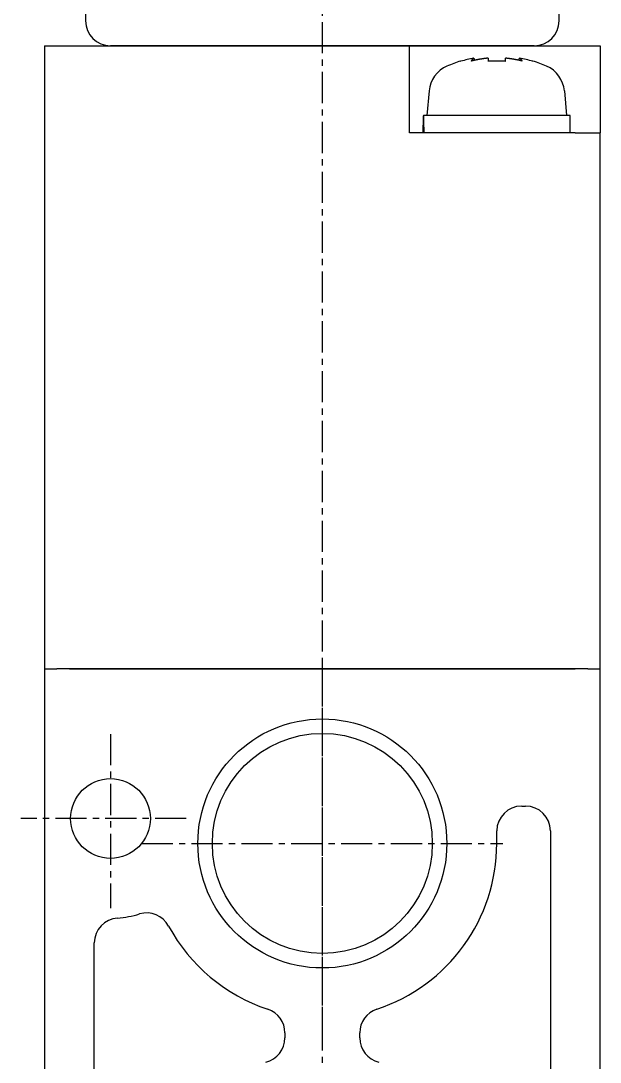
# Model space of a CAD drawing. Extents: x 8 to 293, y -214 to 82.
# Drawn here: x 260.64 to 283.89, y -123.79 to -82.02 of the extents above; entities that cross this region are included whole.
import ezdxf

# ---------------------------------------------------------------- set-up
doc = ezdxf.new("R2010")
doc.units = 0
doc.linetypes.add('CENTER', pattern=[2, 1.25, -0.25, 0.25, -0.25])
doc.layers.get('0').update_dxf_attribs({"linetype": 'CONTINUOUS'})
doc.layers.add('CENTER', color=1, linetype='CENTER')

msp = doc.modelspace()

# ---------------------------------------------------------------- linework, layer by layer
at = {"color": 7, "linetype": 'CONTINUOUS'}
for p, q in [((263.242, -74.519), (263.242, -82.019)), ((282.242, -82.019), (282.242, -74.519)), ((261.592, -83.019), (261.592, -108.019)), ((261.592, -83.019), (283.892, -83.019)), ((264.242, -83.019), (281.242, -83.019)), ((281.242, -83.019), (264.242, -83.019)), ((264.692, -83.019), (266.742, -83.019)), ((264.692, -83.019), (266.742, -83.019)), ((278.742, -83.019), (266.742, -83.019)), ((278.742, -83.019), (266.742, -83.019)), ((276.242, -86.519), (276.242, -83.019)), ((278.742, -83.019), (280.792, -83.019)), ((278.742, -83.019), (280.792, -83.019)), ((283.892, -83.019), (283.892, -86.519)), ((278.824, -83.517), (278.857, -83.602)), ((279.393, -83.517), (279.393, -83.645)), ((280.091, -83.645), (280.091, -83.517)), ((280.627, -83.602), (280.661, -83.517)), ((278.292, -83.634), (278.3, -83.645)), ((281.185, -83.645), (281.192, -83.634)), ((277.029, -84.831), (276.942, -85.819)), ((282.456, -84.831), (282.542, -85.819)), ((282.692, -85.819), (276.796, -85.819)), ((282.692, -86.519), (282.692, -85.819)), ((276.792, -86.519), (276.792, -86.204)), ((282.892, -86.519), (276.242, -86.519)), ((282.892, -86.519), (283.892, -86.519)), ((283.892, -108.019), (283.892, -86.519)), ((261.592, -108.019), (261.592, -158.019)), ((261.592, -108.019), (262.092, -108.019)), ((283.392, -108.019), (262.092, -108.019)), ((262.592, -108.019), (282.892, -108.019)), ((283.392, -108.019), (283.892, -108.019)), ((283.892, -158.019), (283.892, -108.019)), ((280.742, -113.519), (280.892, -113.519)), ((279.742, -115.019), (279.742, -114.519)), ((281.892, -114.519), (281.892, -126.399)), ((263.592, -126.399), (263.592, -119.007)), ((271.242, -122.619), (271.242, -122.821)), ((274.242, -122.821), (274.242, -122.619))]:
    msp.add_line(p, q, dxfattribs=at)
for points in [[(278.824, -83.517, 0), (278.823, -83.517, 0), (278.822, -83.518, 0), (278.821, -83.519, 0), (278.82, -83.519, 0), (278.819, -83.52, 0), (278.818, -83.52, 0), (278.817, -83.521, 0), (278.816, -83.522, 0), (278.815, -83.522, 0), (278.814, -83.523, 0), (278.813, -83.523, 0), (278.813, -83.524, 0), (278.812, -83.525, 0), (278.811, -83.525, 0), (278.81, -83.526, 0), (278.809, -83.527, 0), (278.808, -83.527, 0), (278.807, -83.528, 0), (278.806, -83.529, 0), (278.805, -83.529, 0), (278.804, -83.53, 0), (278.803, -83.531, 0), (278.802, -83.531, 0), (278.801, -83.532, 0), (278.8, -83.533, 0), (278.799, -83.533, 0), (278.798, -83.534, 0), (278.798, -83.535, 0), (278.797, -83.535, 0), (278.796, -83.536, 0), (278.795, -83.537, 0), (278.794, -83.538, 0), (278.793, -83.538, 0), (278.792, -83.539, 0), (278.791, -83.54, 0), (278.79, -83.541, 0), (278.789, -83.541, 0), (278.788, -83.542, 0), (278.788, -83.543, 0), (278.787, -83.544, 0), (278.786, -83.545, 0), (278.785, -83.545, 0), (278.784, -83.546, 0), (278.783, -83.547, 0), (278.782, -83.548, 0), (278.781, -83.549, 0), (278.78, -83.549, 0), (278.78, -83.55, 0), (278.779, -83.551, 0), (278.778, -83.552, 0), (278.777, -83.553, 0), (278.776, -83.554, 0), (278.775, -83.555, 0), (278.774, -83.555, 0), (278.774, -83.556, 0), (278.773, -83.557, 0), (278.772, -83.558, 0), (278.771, -83.559, 0), (278.77, -83.56, 0), (278.769, -83.561, 0), (278.768, -83.561, 0), (278.768, -83.562, 0), (278.767, -83.563, 0), (278.766, -83.564, 0), (278.765, -83.565, 0), (278.764, -83.566, 0), (278.763, -83.567, 0), (278.763, -83.568, 0), (278.762, -83.569, 0), (278.761, -83.57, 0), (278.76, -83.571, 0), (278.759, -83.572, 0), (278.758, -83.573, 0), (278.758, -83.574, 0), (278.757, -83.575, 0), (278.756, -83.576, 0), (278.755, -83.577, 0), (278.754, -83.578, 0), (278.754, -83.579, 0), (278.753, -83.58, 0), (278.752, -83.581, 0), (278.751, -83.582, 0), (278.75, -83.583, 0), (278.75, -83.584, 0), (278.749, -83.585, 0), (278.748, -83.586, 0), (278.747, -83.587, 0), (278.746, -83.588, 0), (278.746, -83.589, 0), (278.745, -83.59, 0), (278.744, -83.591, 0), (278.743, -83.592, 0), (278.743, -83.593, 0), (278.742, -83.594, 0), (278.741, -83.595, 0), (278.74, -83.597, 0), (278.74, -83.598, 0), (278.739, -83.599, 0), (278.738, -83.6, 0), (278.737, -83.601, 0), (278.737, -83.602, 0), (278.736, -83.603, 0), (278.735, -83.604, 0), (278.734, -83.605, 0), (278.734, -83.606, 0), (278.733, -83.608, 0), (278.732, -83.609, 0), (278.731, -83.61, 0), (278.731, -83.611, 0), (278.73, -83.612, 0), (278.729, -83.614, 0), (278.728, -83.615, 0), (278.728, -83.616, 0), (278.727, -83.617, 0), (278.726, -83.618, 0), (278.726, -83.62, 0), (278.725, -83.621, 0), (278.724, -83.622, 0), (278.723, -83.623, 0), (278.723, -83.624, 0), (278.722, -83.626, 0), (278.721, -83.627, 0), (278.721, -83.628, 0), (278.72, -83.629, 0), (278.719, -83.63, 0), (278.718, -83.632, 0), (278.718, -83.633, 0), (278.717, -83.634, 0)], [(279.393, -83.517, 0), (279.388, -83.517, 0), (279.383, -83.518, 0), (279.377, -83.519, 0), (279.372, -83.519, 0), (279.367, -83.52, 0), (279.362, -83.52, 0), (279.356, -83.521, 0), (279.351, -83.522, 0), (279.346, -83.522, 0), (279.34, -83.523, 0), (279.335, -83.523, 0), (279.33, -83.524, 0), (279.324, -83.525, 0), (279.319, -83.525, 0), (279.314, -83.526, 0), (279.308, -83.527, 0), (279.303, -83.527, 0), (279.298, -83.528, 0), (279.292, -83.529, 0), (279.287, -83.529, 0), (279.282, -83.53, 0), (279.277, -83.531, 0), (279.271, -83.531, 0), (279.266, -83.532, 0), (279.261, -83.533, 0), (279.255, -83.533, 0), (279.25, -83.534, 0), (279.245, -83.535, 0), (279.239, -83.535, 0), (279.234, -83.536, 0), (279.229, -83.537, 0), (279.223, -83.538, 0), (279.218, -83.538, 0), (279.213, -83.539, 0), (279.208, -83.54, 0), (279.202, -83.541, 0), (279.197, -83.541, 0), (279.192, -83.542, 0), (279.186, -83.543, 0), (279.181, -83.544, 0), (279.176, -83.545, 0), (279.17, -83.545, 0), (279.165, -83.546, 0), (279.16, -83.547, 0), (279.155, -83.548, 0), (279.149, -83.549, 0), (279.144, -83.549, 0), (279.139, -83.55, 0), (279.133, -83.551, 0), (279.128, -83.552, 0), (279.123, -83.553, 0), (279.118, -83.554, 0), (279.112, -83.555, 0), (279.107, -83.555, 0), (279.102, -83.556, 0), (279.096, -83.557, 0), (279.091, -83.558, 0), (279.086, -83.559, 0), (279.08, -83.56, 0), (279.075, -83.561, 0), (279.07, -83.561, 0), (279.065, -83.562, 0), (279.059, -83.563, 0), (279.054, -83.564, 0), (279.049, -83.565, 0), (279.043, -83.566, 0), (279.038, -83.567, 0), (279.033, -83.568, 0), (279.028, -83.569, 0), (279.022, -83.57, 0), (279.017, -83.571, 0), (279.012, -83.572, 0), (279.006, -83.573, 0), (279.001, -83.574, 0), (278.996, -83.575, 0), (278.991, -83.576, 0), (278.985, -83.577, 0), (278.98, -83.578, 0), (278.975, -83.579, 0), (278.969, -83.58, 0), (278.964, -83.581, 0), (278.959, -83.582, 0), (278.954, -83.583, 0), (278.948, -83.584, 0), (278.943, -83.585, 0), (278.938, -83.586, 0), (278.933, -83.587, 0), (278.927, -83.588, 0), (278.922, -83.589, 0), (278.917, -83.59, 0), (278.911, -83.591, 0), (278.906, -83.592, 0), (278.901, -83.593, 0), (278.896, -83.594, 0), (278.89, -83.595, 0), (278.885, -83.597, 0), (278.88, -83.598, 0), (278.875, -83.599, 0), (278.869, -83.6, 0), (278.864, -83.601, 0), (278.859, -83.602, 0), (278.854, -83.603, 0), (278.848, -83.604, 0), (278.843, -83.605, 0), (278.838, -83.606, 0), (278.833, -83.608, 0), (278.827, -83.609, 0), (278.822, -83.61, 0), (278.817, -83.611, 0), (278.811, -83.612, 0), (278.806, -83.614, 0), (278.801, -83.615, 0), (278.796, -83.616, 0), (278.79, -83.617, 0), (278.785, -83.618, 0), (278.78, -83.62, 0), (278.775, -83.621, 0), (278.769, -83.622, 0), (278.764, -83.623, 0), (278.759, -83.624, 0), (278.754, -83.626, 0), (278.749, -83.627, 0), (278.743, -83.628, 0), (278.738, -83.629, 0), (278.733, -83.63, 0), (278.728, -83.632, 0), (278.722, -83.633, 0), (278.717, -83.634, 0)], [(280.768, -83.634, 0), (280.762, -83.633, 0), (280.757, -83.632, 0), (280.752, -83.63, 0), (280.747, -83.629, 0), (280.741, -83.628, 0), (280.736, -83.627, 0), (280.731, -83.626, 0), (280.726, -83.624, 0), (280.721, -83.623, 0), (280.715, -83.622, 0), (280.71, -83.621, 0), (280.705, -83.62, 0), (280.7, -83.618, 0), (280.694, -83.617, 0), (280.689, -83.616, 0), (280.684, -83.615, 0), (280.679, -83.614, 0), (280.673, -83.612, 0), (280.668, -83.611, 0), (280.663, -83.61, 0), (280.658, -83.609, 0), (280.652, -83.608, 0), (280.647, -83.606, 0), (280.642, -83.605, 0), (280.636, -83.604, 0), (280.631, -83.603, 0), (280.626, -83.602, 0), (280.621, -83.601, 0), (280.615, -83.6, 0), (280.61, -83.599, 0), (280.605, -83.598, 0), (280.6, -83.597, 0), (280.594, -83.595, 0), (280.589, -83.594, 0), (280.584, -83.593, 0), (280.579, -83.592, 0), (280.573, -83.591, 0), (280.568, -83.59, 0), (280.563, -83.589, 0), (280.557, -83.588, 0), (280.552, -83.587, 0), (280.547, -83.586, 0), (280.542, -83.585, 0), (280.536, -83.584, 0), (280.531, -83.583, 0), (280.526, -83.582, 0), (280.521, -83.581, 0), (280.515, -83.58, 0), (280.51, -83.579, 0), (280.505, -83.578, 0), (280.499, -83.577, 0), (280.494, -83.576, 0), (280.489, -83.575, 0), (280.484, -83.574, 0), (280.478, -83.573, 0), (280.473, -83.572, 0), (280.468, -83.571, 0), (280.462, -83.57, 0), (280.457, -83.569, 0), (280.452, -83.568, 0), (280.447, -83.567, 0), (280.441, -83.566, 0), (280.436, -83.565, 0), (280.431, -83.564, 0), (280.425, -83.563, 0), (280.42, -83.562, 0), (280.415, -83.561, 0), (280.41, -83.561, 0), (280.404, -83.56, 0), (280.399, -83.559, 0), (280.394, -83.558, 0), (280.388, -83.557, 0), (280.383, -83.556, 0), (280.378, -83.555, 0), (280.373, -83.555, 0), (280.367, -83.554, 0), (280.362, -83.553, 0), (280.357, -83.552, 0), (280.351, -83.551, 0), (280.346, -83.55, 0), (280.341, -83.549, 0), (280.335, -83.549, 0), (280.33, -83.548, 0), (280.325, -83.547, 0), (280.32, -83.546, 0), (280.314, -83.545, 0), (280.309, -83.545, 0), (280.304, -83.544, 0), (280.298, -83.543, 0), (280.293, -83.542, 0), (280.288, -83.541, 0), (280.282, -83.541, 0), (280.277, -83.54, 0), (280.272, -83.539, 0), (280.267, -83.538, 0), (280.261, -83.538, 0), (280.256, -83.537, 0), (280.251, -83.536, 0), (280.245, -83.535, 0), (280.24, -83.535, 0), (280.235, -83.534, 0), (280.229, -83.533, 0), (280.224, -83.533, 0), (280.219, -83.532, 0), (280.214, -83.531, 0), (280.208, -83.531, 0), (280.203, -83.53, 0), (280.198, -83.529, 0), (280.192, -83.529, 0), (280.187, -83.528, 0), (280.182, -83.527, 0), (280.176, -83.527, 0), (280.171, -83.526, 0), (280.166, -83.525, 0), (280.16, -83.525, 0), (280.155, -83.524, 0), (280.15, -83.523, 0), (280.145, -83.523, 0), (280.139, -83.522, 0), (280.134, -83.522, 0), (280.129, -83.521, 0), (280.123, -83.52, 0), (280.118, -83.52, 0), (280.113, -83.519, 0), (280.107, -83.519, 0), (280.102, -83.518, 0), (280.097, -83.517, 0), (280.091, -83.517, 0)], [(280.768, -83.634, 0), (280.767, -83.633, 0), (280.766, -83.632, 0), (280.766, -83.63, 0), (280.765, -83.629, 0), (280.764, -83.628, 0), (280.764, -83.627, 0), (280.763, -83.626, 0), (280.762, -83.624, 0), (280.761, -83.623, 0), (280.761, -83.622, 0), (280.76, -83.621, 0), (280.759, -83.62, 0), (280.759, -83.618, 0), (280.758, -83.617, 0), (280.757, -83.616, 0), (280.756, -83.615, 0), (280.756, -83.614, 0), (280.755, -83.612, 0), (280.754, -83.611, 0), (280.753, -83.61, 0), (280.753, -83.609, 0), (280.752, -83.608, 0), (280.751, -83.606, 0), (280.75, -83.605, 0), (280.75, -83.604, 0), (280.749, -83.603, 0), (280.748, -83.602, 0), (280.747, -83.601, 0), (280.747, -83.6, 0), (280.746, -83.599, 0), (280.745, -83.598, 0), (280.744, -83.597, 0), (280.744, -83.595, 0), (280.743, -83.594, 0), (280.742, -83.593, 0), (280.741, -83.592, 0), (280.741, -83.591, 0), (280.74, -83.59, 0), (280.739, -83.589, 0), (280.738, -83.588, 0), (280.737, -83.587, 0), (280.737, -83.586, 0), (280.736, -83.585, 0), (280.735, -83.584, 0), (280.734, -83.583, 0), (280.734, -83.582, 0), (280.733, -83.581, 0), (280.732, -83.58, 0), (280.731, -83.579, 0), (280.73, -83.578, 0), (280.73, -83.577, 0), (280.729, -83.576, 0), (280.728, -83.575, 0), (280.727, -83.574, 0), (280.726, -83.573, 0), (280.725, -83.572, 0), (280.725, -83.571, 0), (280.724, -83.57, 0), (280.723, -83.569, 0), (280.722, -83.568, 0), (280.721, -83.567, 0), (280.72, -83.566, 0), (280.72, -83.565, 0), (280.719, -83.564, 0), (280.718, -83.563, 0), (280.717, -83.562, 0), (280.716, -83.561, 0), (280.715, -83.561, 0), (280.715, -83.56, 0), (280.714, -83.559, 0), (280.713, -83.558, 0), (280.712, -83.557, 0), (280.711, -83.556, 0), (280.71, -83.555, 0), (280.709, -83.555, 0), (280.709, -83.554, 0), (280.708, -83.553, 0), (280.707, -83.552, 0), (280.706, -83.551, 0), (280.705, -83.55, 0), (280.704, -83.549, 0), (280.703, -83.549, 0), (280.703, -83.548, 0), (280.702, -83.547, 0), (280.701, -83.546, 0), (280.7, -83.545, 0), (280.699, -83.545, 0), (280.698, -83.544, 0), (280.697, -83.543, 0), (280.696, -83.542, 0), (280.695, -83.541, 0), (280.694, -83.541, 0), (280.694, -83.54, 0), (280.693, -83.539, 0), (280.692, -83.538, 0), (280.691, -83.538, 0), (280.69, -83.537, 0), (280.689, -83.536, 0), (280.688, -83.535, 0), (280.687, -83.535, 0), (280.686, -83.534, 0), (280.685, -83.533, 0), (280.684, -83.533, 0), (280.684, -83.532, 0), (280.683, -83.531, 0), (280.682, -83.531, 0), (280.681, -83.53, 0), (280.68, -83.529, 0), (280.679, -83.529, 0), (280.678, -83.528, 0), (280.677, -83.527, 0), (280.676, -83.527, 0), (280.675, -83.526, 0), (280.674, -83.525, 0), (280.673, -83.525, 0), (280.672, -83.524, 0), (280.671, -83.523, 0), (280.67, -83.523, 0), (280.669, -83.522, 0), (280.668, -83.522, 0), (280.667, -83.521, 0), (280.666, -83.52, 0), (280.665, -83.52, 0), (280.665, -83.519, 0), (280.664, -83.519, 0), (280.663, -83.518, 0), (280.662, -83.517, 0), (280.661, -83.517, 0)], [(280.091, -83.645, 0), (280.086, -83.644, 0), (280.08, -83.644, 0), (280.075, -83.644, 0), (280.07, -83.644, 0), (280.064, -83.643, 0), (280.059, -83.643, 0), (280.053, -83.643, 0), (280.048, -83.642, 0), (280.042, -83.642, 0), (280.037, -83.642, 0), (280.031, -83.641, 0), (280.026, -83.641, 0), (280.021, -83.641, 0), (280.015, -83.641, 0), (280.01, -83.64, 0), (280.004, -83.64, 0), (279.999, -83.64, 0), (279.993, -83.64, 0), (279.988, -83.639, 0), (279.982, -83.639, 0), (279.977, -83.639, 0), (279.972, -83.639, 0), (279.966, -83.639, 0), (279.961, -83.638, 0), (279.955, -83.638, 0), (279.95, -83.638, 0), (279.944, -83.638, 0), (279.939, -83.638, 0), (279.933, -83.637, 0), (279.928, -83.637, 0), (279.922, -83.637, 0), (279.917, -83.637, 0), (279.912, -83.637, 0), (279.906, -83.637, 0), (279.901, -83.636, 0), (279.895, -83.636, 0), (279.89, -83.636, 0), (279.884, -83.636, 0), (279.879, -83.636, 0), (279.873, -83.636, 0), (279.868, -83.636, 0), (279.862, -83.635, 0), (279.857, -83.635, 0), (279.852, -83.635, 0), (279.846, -83.635, 0), (279.841, -83.635, 0), (279.835, -83.635, 0), (279.83, -83.635, 0), (279.824, -83.635, 0), (279.819, -83.635, 0), (279.813, -83.635, 0), (279.808, -83.635, 0), (279.802, -83.635, 0), (279.797, -83.635, 0), (279.792, -83.635, 0), (279.786, -83.635, 0), (279.781, -83.634, 0), (279.775, -83.634, 0), (279.77, -83.634, 0), (279.764, -83.634, 0), (279.759, -83.634, 0), (279.753, -83.634, 0), (279.748, -83.634, 0), (279.742, -83.634, 0), (279.737, -83.634, 0), (279.731, -83.634, 0), (279.726, -83.634, 0), (279.721, -83.634, 0), (279.715, -83.634, 0), (279.71, -83.634, 0), (279.704, -83.634, 0), (279.699, -83.635, 0), (279.693, -83.635, 0), (279.688, -83.635, 0), (279.682, -83.635, 0), (279.677, -83.635, 0), (279.671, -83.635, 0), (279.666, -83.635, 0), (279.661, -83.635, 0), (279.655, -83.635, 0), (279.65, -83.635, 0), (279.644, -83.635, 0), (279.639, -83.635, 0), (279.633, -83.635, 0), (279.628, -83.635, 0), (279.622, -83.635, 0), (279.617, -83.636, 0), (279.611, -83.636, 0), (279.606, -83.636, 0), (279.6, -83.636, 0), (279.595, -83.636, 0), (279.59, -83.636, 0), (279.584, -83.636, 0), (279.579, -83.637, 0), (279.573, -83.637, 0), (279.568, -83.637, 0), (279.562, -83.637, 0), (279.557, -83.637, 0), (279.551, -83.637, 0), (279.546, -83.638, 0), (279.54, -83.638, 0), (279.535, -83.638, 0), (279.53, -83.638, 0), (279.524, -83.638, 0), (279.519, -83.639, 0), (279.513, -83.639, 0), (279.508, -83.639, 0), (279.502, -83.639, 0), (279.497, -83.639, 0), (279.491, -83.64, 0), (279.486, -83.64, 0), (279.481, -83.64, 0), (279.475, -83.64, 0), (279.47, -83.641, 0), (279.464, -83.641, 0), (279.459, -83.641, 0), (279.453, -83.641, 0), (279.448, -83.642, 0), (279.442, -83.642, 0), (279.437, -83.642, 0), (279.431, -83.643, 0), (279.426, -83.643, 0), (279.421, -83.643, 0), (279.415, -83.644, 0), (279.41, -83.644, 0), (279.404, -83.644, 0), (279.399, -83.644, 0), (279.393, -83.645, 0)], [(276.796, -85.819, 0), (276.796, -85.825, 0), (276.796, -85.83, 0), (276.795, -85.836, 0), (276.795, -85.841, 0), (276.795, -85.847, 0), (276.795, -85.852, 0), (276.795, -85.858, 0), (276.795, -85.863, 0), (276.795, -85.869, 0), (276.795, -85.874, 0), (276.795, -85.879, 0), (276.795, -85.885, 0), (276.795, -85.891, 0), (276.795, -85.896, 0), (276.794, -85.901, 0), (276.794, -85.907, 0), (276.794, -85.912, 0), (276.794, -85.918, 0), (276.794, -85.923, 0), (276.794, -85.929, 0), (276.794, -85.934, 0), (276.794, -85.94, 0), (276.794, -85.945, 0), (276.794, -85.951, 0), (276.794, -85.956, 0), (276.794, -85.962, 0), (276.794, -85.967, 0), (276.794, -85.972, 0), (276.794, -85.978, 0), (276.793, -85.983, 0), (276.793, -85.989, 0), (276.793, -85.994, 0), (276.793, -86, 0), (276.793, -86.005, 0), (276.793, -86.011, 0), (276.793, -86.016, 0), (276.793, -86.022, 0), (276.793, -86.027, 0), (276.793, -86.033, 0), (276.793, -86.038, 0), (276.793, -86.044, 0), (276.793, -86.049, 0), (276.793, -86.055, 0), (276.793, -86.06, 0), (276.793, -86.066, 0), (276.793, -86.071, 0), (276.793, -86.076, 0), (276.793, -86.082, 0), (276.793, -86.087, 0), (276.793, -86.093, 0), (276.793, -86.098, 0), (276.793, -86.104, 0), (276.793, -86.109, 0), (276.793, -86.115, 0), (276.793, -86.12, 0), (276.793, -86.126, 0), (276.793, -86.131, 0), (276.792, -86.137, 0), (276.792, -86.142, 0), (276.792, -86.147, 0), (276.792, -86.153, 0), (276.792, -86.159, 0), (276.792, -86.164, 0), (276.792, -86.169, 0), (276.792, -86.175, 0), (276.792, -86.18, 0), (276.792, -86.186, 0), (276.792, -86.191, 0), (276.792, -86.197, 0), (276.792, -86.202, 0), (276.792, -86.208, 0), (276.792, -86.213, 0), (276.792, -86.219, 0), (276.792, -86.224, 0), (276.792, -86.23, 0), (276.792, -86.235, 0), (276.792, -86.24, 0), (276.792, -86.246, 0), (276.792, -86.251, 0), (276.792, -86.257, 0), (276.792, -86.262, 0), (276.792, -86.268, 0), (276.792, -86.273, 0), (276.793, -86.279, 0), (276.793, -86.284, 0), (276.793, -86.29, 0), (276.793, -86.295, 0), (276.793, -86.301, 0), (276.793, -86.306, 0), (276.793, -86.312, 0), (276.793, -86.317, 0), (276.793, -86.323, 0), (276.793, -86.328, 0), (276.793, -86.334, 0), (276.793, -86.339, 0), (276.793, -86.344, 0), (276.793, -86.35, 0), (276.793, -86.355, 0), (276.793, -86.361, 0), (276.793, -86.366, 0), (276.793, -86.372, 0), (276.793, -86.377, 0), (276.793, -86.383, 0), (276.793, -86.388, 0), (276.793, -86.394, 0), (276.793, -86.399, 0), (276.793, -86.405, 0), (276.793, -86.41, 0), (276.793, -86.415, 0), (276.793, -86.421, 0), (276.793, -86.427, 0), (276.794, -86.432, 0), (276.794, -86.437, 0), (276.794, -86.443, 0), (276.794, -86.448, 0), (276.794, -86.454, 0), (276.794, -86.459, 0), (276.794, -86.465, 0), (276.794, -86.47, 0), (276.794, -86.476, 0), (276.794, -86.481, 0), (276.794, -86.487, 0), (276.794, -86.492, 0), (276.794, -86.498, 0), (276.794, -86.503, 0), (276.794, -86.508, 0), (276.795, -86.514, 0), (276.795, -86.519, 0)], [(276.796, -85.819, 0), (276.796, -85.825, 0), (276.796, -85.83, 0), (276.796, -85.836, 0), (276.796, -85.841, 0), (276.796, -85.847, 0), (276.796, -85.852, 0), (276.796, -85.858, 0), (276.797, -85.863, 0), (276.797, -85.869, 0), (276.797, -85.874, 0), (276.797, -85.88, 0), (276.797, -85.885, 0), (276.797, -85.891, 0), (276.797, -85.896, 0), (276.797, -85.902, 0), (276.797, -85.907, 0), (276.798, -85.913, 0), (276.798, -85.918, 0), (276.798, -85.924, 0), (276.798, -85.929, 0), (276.798, -85.935, 0), (276.798, -85.94, 0), (276.798, -85.946, 0), (276.798, -85.951, 0), (276.798, -85.957, 0), (276.799, -85.962, 0), (276.799, -85.968, 0), (276.799, -85.973, 0), (276.799, -85.978, 0), (276.799, -85.984, 0), (276.799, -85.989, 0), (276.799, -85.995, 0), (276.8, -86, 0), (276.8, -86.006, 0), (276.8, -86.011, 0), (276.8, -86.017, 0), (276.8, -86.022, 0), (276.8, -86.028, 0), (276.8, -86.033, 0), (276.801, -86.039, 0), (276.801, -86.044, 0), (276.801, -86.05, 0), (276.801, -86.055, 0), (276.801, -86.061, 0), (276.801, -86.066, 0), (276.802, -86.072, 0), (276.802, -86.077, 0), (276.802, -86.083, 0), (276.802, -86.088, 0), (276.802, -86.094, 0), (276.802, -86.099, 0), (276.802, -86.105, 0), (276.803, -86.11, 0), (276.803, -86.115, 0), (276.803, -86.121, 0), (276.803, -86.126, 0), (276.803, -86.132, 0), (276.803, -86.137, 0), (276.804, -86.143, 0), (276.804, -86.148, 0), (276.804, -86.154, 0), (276.804, -86.159, 0), (276.804, -86.165, 0), (276.805, -86.17, 0), (276.805, -86.176, 0), (276.805, -86.181, 0), (276.805, -86.186, 0), (276.805, -86.192, 0), (276.805, -86.198, 0), (276.806, -86.203, 0), (276.806, -86.208, 0), (276.806, -86.214, 0), (276.806, -86.219, 0), (276.806, -86.225, 0), (276.807, -86.23, 0), (276.807, -86.236, 0), (276.807, -86.241, 0), (276.807, -86.247, 0), (276.807, -86.252, 0), (276.808, -86.258, 0), (276.808, -86.263, 0), (276.808, -86.269, 0), (276.808, -86.274, 0), (276.808, -86.279, 0), (276.809, -86.285, 0), (276.809, -86.29, 0), (276.809, -86.296, 0), (276.809, -86.301, 0), (276.81, -86.307, 0), (276.81, -86.312, 0), (276.81, -86.318, 0), (276.81, -86.323, 0), (276.81, -86.329, 0), (276.811, -86.334, 0), (276.811, -86.34, 0), (276.811, -86.345, 0), (276.811, -86.35, 0), (276.811, -86.356, 0), (276.812, -86.361, 0), (276.812, -86.367, 0), (276.812, -86.372, 0), (276.812, -86.378, 0), (276.813, -86.383, 0), (276.813, -86.389, 0), (276.813, -86.394, 0), (276.813, -86.4, 0), (276.814, -86.405, 0), (276.814, -86.41, 0), (276.814, -86.416, 0), (276.814, -86.421, 0), (276.815, -86.427, 0), (276.815, -86.432, 0), (276.815, -86.438, 0), (276.815, -86.443, 0), (276.816, -86.449, 0), (276.816, -86.454, 0), (276.816, -86.46, 0), (276.816, -86.465, 0), (276.817, -86.47, 0), (276.817, -86.476, 0), (276.817, -86.481, 0), (276.817, -86.487, 0), (276.818, -86.492, 0), (276.818, -86.498, 0), (276.818, -86.503, 0), (276.818, -86.508, 0), (276.819, -86.514, 0), (276.819, -86.519, 0)]]:
    msp.add_polyline3d(points, dxfattribs=at)
at = {"color": 3, "linetype": 'CONTINUOUS'}
msp.add_circle((272.742, -115.019), 4.995, dxfattribs=at)
at = {"color": 7, "linetype": 'CONTINUOUS'}
for centre, radius in [((272.742, -115.019), 4.414), ((264.242, -114.019), 1.6)]:
    msp.add_circle(centre, radius, dxfattribs=at)
for centre, radius, start, end in [((264.242, -82.019), 1, 180, 270), ((281.242, -82.019), 1, 270, 0), ((279.742, -88.419), 4.988, 100.6082, 106.8109), ((279.742, -88.419), 4.988, 73.1891, 79.3918), ((278.224, -84.936), 1.2, 113.5471, 175), ((279.742, -88.419), 5, 106.858, 113.5471), ((279.742, -88.419), 5, 66.4529, 73.142), ((281.26, -84.936), 1.2, 5, 66.4529), ((280.742, -114.519), 1, 90, 180), ((280.892, -114.519), 1, 0, 90), ((272.742, -115.019), 7, 288.21, 0), ((264.592, -119.007), 1, 94.014, 180), ((264.242, -114.019), 4, 274.014, 286.8797), ((265.694, -118.804), 1, 28.234, 106.8797), ((272.742, -115.019), 7, 208.234, 251.79), ((270.242, -122.619), 1, 0, 71.79), ((275.242, -122.619), 1, 108.21, 180), ((270.242, -122.821), 1, 283.7741, 0), ((275.242, -122.821), 1, 180, 256.2259)]:
    msp.add_arc(centre, radius, start, end, dxfattribs=at)
msp.add_point((272.742, -83.019), dxfattribs=at)
at = {"layer": 'CENTER', "color": 1, "linetype": 'CENTER'}
for p, q in [((272.742, -16.072), (272.742, -167.772)), ((272.742, -107.769), (272.742, -122.269)), ((264.242, -110.631), (264.242, -117.619)), ((267.282, -114.019), (260.642, -114.019)), ((265.492, -115.019), (279.992, -115.019))]:
    msp.add_line(p, q, dxfattribs=at)

doc.saveas('drawing.dxf')
